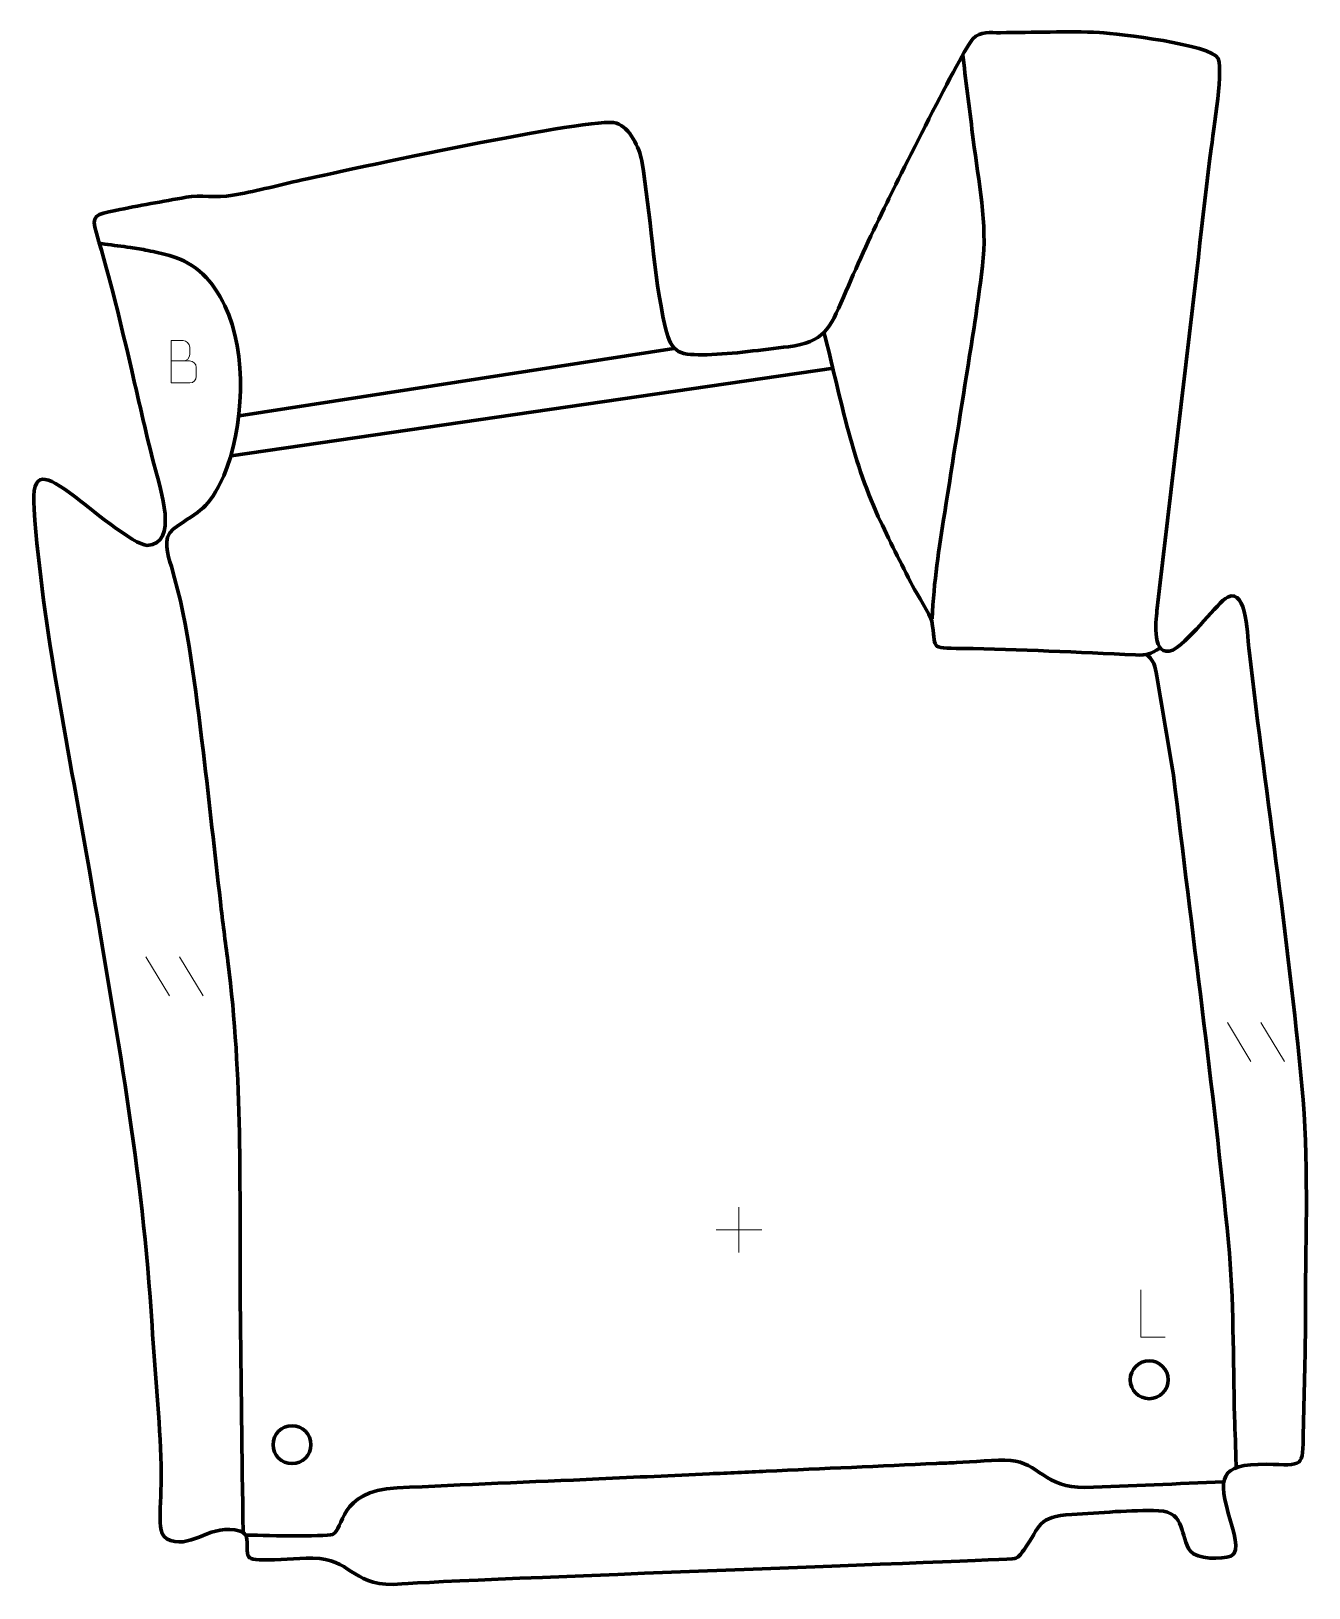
# Model space of a CAD drawing. Header units: millimetres. Extents: x -584 to 90, y 51 to 872.
import ezdxf

# ---------------------------------------------------------------- set-up
doc = ezdxf.new("R2010")
doc.units = ezdxf.units.MM
doc.header["$MEASUREMENT"] = 0
doc.layers.add('layer 2', color=7, linetype='Continuous')
doc.layers.add('layer 3', color=7, linetype='Continuous')

msp = doc.modelspace()

# ---------------------------------------------------------------- linework, layer by layer
at = {"layer": 'layer 2', "color": 142, "lineweight": 200}
for centre in [(5.5142, 160.8507), (-446.6581, 126.587)]:
    msp.add_ellipse(centre, major_axis=(0, 10), ratio=1, dxfattribs=at)
at = {"layer": 'layer 2', "color": 140, "lineweight": 158}
for points, knots in [([(-109.0491, 562.326), (-108.0285, 582.432), (-105.4488, 598.6687), (-102.3631, 618.4139), (-102.3631, 618.4139), (-98.0506, 646.0094), (-93.6205, 673.5866), (-89.2164, 701.1676), (-89.2164, 701.1676), (-86.7017, 716.9204), (-84.3539, 732.6534), (-82.4177, 748.4896), (-82.4177, 748.4896), (-79.7067, 770.8552), (-84.5337, 793.0273), (-87.3042, 815.15), (-87.3042, 815.15), (-89.1046, 829.5263), (-90.8872, 843.9047), (-92.6905, 858.2806), (-92.6905, 858.2806), (-92.6905, 858.2806), (-92.8774, 859.7676), (-92.8774, 859.7676)], [0, 0, 0, 0, 0.14285714, 0.14285714, 0.14285714, 0.14285714, 0.28571429, 0.28571429, 0.28571429, 0.28571429, 0.42857143, 0.42857143, 0.42857143, 0.42857143, 0.57142857, 0.57142857, 0.57142857, 0.57142857, 0.71428571, 0.71428571, 0.71428571, 0.71428571, 1, 1, 1, 1]), ([(-472.5219, 80.5514), (-472.9968, 120.5938), (-473.4717, 160.6361), (-473.9466, 200.6785), (-473.9466, 200.6785), (-474.4747, 262.5258), (-472.559, 319.8036), (-480.5093, 381.6405), (-480.5093, 381.6405), (-481.8511, 392.0769), (-483.2239, 402.4984), (-484.4408, 412.9511), (-484.4408, 412.9511), (-487.4104, 439.163), (-490.3842, 465.3744), (-493.3551, 491.5861), (-493.3551, 491.5861), (-493.3551, 491.5861), (-493.5233, 493.0698), (-493.5233, 493.0698), (-493.5233, 493.0698), (-497.9696, 526.3825), (-500.6566, 557.3606), (-510.3302, 589.8763), (-510.3302, 589.8763), (-512.1686, 596.0556), (-515.3252, 604.8971), (-509.3139, 609.6829), (-509.3139, 609.6829), (-494.5016, 620.2341), (-491.1445, 619.5326), (-482.7238, 637.7433), (-482.7238, 637.7433), (-472.0232, 662.3843), (-470.0446, 702.9298), (-482.0732, 727.3923), (-482.0732, 727.3923), (-488.6113, 740.6888), (-496.8418, 749.8286), (-511.3316, 753.9598), (-511.3316, 753.9598), (-515.0988, 755.0338), (-518.9638, 755.8241), (-522.7961, 756.6305), (-522.7961, 756.6305), (-525.835, 757.2756), (-528.8081, 757.781), (-531.8793, 758.237), (-531.8793, 758.237), (-536.4078, 758.8476), (-540.9414, 759.4241), (-545.4711, 760.0268), (-545.4711, 760.0268), (-545.4711, 760.0268), (-548.4905, 760.4315), (-548.4905, 760.4315)], [0, 0, 0, 0, 0.06666667, 0.06666667, 0.06666667, 0.06666667, 0.13333333, 0.13333333, 0.13333333, 0.13333333, 0.2, 0.2, 0.2, 0.2, 0.26666667, 0.26666667, 0.26666667, 0.26666667, 0.33333333, 0.33333333, 0.33333333, 0.33333333, 0.4, 0.4, 0.4, 0.4, 0.46666667, 0.46666667, 0.46666667, 0.46666667, 0.53333333, 0.53333333, 0.53333333, 0.53333333, 0.6, 0.6, 0.6, 0.6, 0.66666667, 0.66666667, 0.66666667, 0.66666667, 0.73333333, 0.73333333, 0.73333333, 0.73333333, 0.8, 0.8, 0.8, 0.8, 0.86666667, 0.86666667, 0.86666667, 0.86666667, 1, 1, 1, 1]), ([(-166.0731, 713.4737), (-157.6329, 680.7926), (-151.6872, 646.9967), (-137.3847, 616.2034), (-137.3847, 616.2034), (-131.8134, 604.2083), (-125.3641, 591.4339), (-119.2785, 579.6529), (-119.2785, 579.6529), (-117.1456, 575.5949), (-109.8207, 564.256), (-109.2033, 560.9917), (-109.2033, 560.9917), (-106.494, 546.6653), (-111.5534, 546.8978), (-93.1066, 546.6911), (-93.1066, 546.6911), (-62.939, 546.3148), (-31.8595, 544.5837), (-1.6415, 543.2858), (-1.6415, 543.2858), (5.0713, 542.9975), (5.4909, 543.5855), (11.3535, 546.9782)], [0, 0, 0, 0, 0.14285714, 0.14285714, 0.14285714, 0.14285714, 0.28571429, 0.28571429, 0.28571429, 0.28571429, 0.42857143, 0.42857143, 0.42857143, 0.42857143, 0.57142857, 0.57142857, 0.57142857, 0.57142857, 0.71428571, 0.71428571, 0.71428571, 0.71428571, 1, 1, 1, 1]), ([(4.5896, 543.1437), (8.9333, 539.042), (8.8856, 535.8818), (9.8757, 529.9496), (9.8757, 529.9496), (12.6692, 513.2128), (15.4954, 496.5021), (18.3474, 479.7751), (18.3474, 479.7751), (28.0273, 397.7005), (39.2715, 315.4532), (47.3261, 233.2361), (47.3261, 233.2361), (50.2519, 203.371), (49.6231, 171.7031), (50.5599, 141.5289), (50.5599, 141.5289), (50.8243, 133.0129), (51.0885, 124.4969), (51.3531, 115.9809), (51.3531, 115.9809), (51.3531, 115.9809), (51.3998, 114.4782), (51.3998, 114.4782)], [0, 0, 0, 0, 0.14285714, 0.14285714, 0.14285714, 0.14285714, 0.28571429, 0.28571429, 0.28571429, 0.28571429, 0.42857143, 0.42857143, 0.42857143, 0.42857143, 0.57142857, 0.57142857, 0.57142857, 0.57142857, 0.71428571, 0.71428571, 0.71428571, 0.71428571, 1, 1, 1, 1]), ([(44.8909, 107.0183), (20.5176, 106.0626), (-4.1911, 104.6529), (-28.5303, 104.087), (-28.5303, 104.087), (-49.0878, 103.6089), (-53.4567, 117.3522), (-67.5001, 118.2635), (-67.5001, 118.2635), (-75.2247, 118.7648), (-87.8477, 117.5301), (-96.1564, 117.1626), (-96.1564, 117.1626), (-99.652, 117.008), (-103.1475, 116.8558), (-106.6429, 116.6973), (-106.6429, 116.6973), (-136.5959, 115.3277), (-166.5488, 113.9581), (-196.5018, 112.5884), (-196.5018, 112.5884), (-206.4861, 112.1319), (-216.4705, 111.6754), (-226.4548, 111.2188), (-226.4548, 111.2188), (-245.9242, 110.3286), (-265.3936, 109.4383), (-284.8631, 108.5481), (-284.8631, 108.5481), (-320.3352, 106.933), (-355.8197, 105.5636), (-391.2837, 103.7797), (-391.2837, 103.7797), (-422.8597, 102.1914), (-418.9924, 81.8275), (-425.3519, 79.2936), (-425.3519, 79.2936), (-428.9727, 77.851), (-464.8277, 78.7635), (-471.2398, 78.9155)], [0, 0, 0, 0, 0.09090909, 0.09090909, 0.09090909, 0.09090909, 0.18181818, 0.18181818, 0.18181818, 0.18181818, 0.27272727, 0.27272727, 0.27272727, 0.27272727, 0.36363636, 0.36363636, 0.36363636, 0.36363636, 0.45454545, 0.45454545, 0.45454545, 0.45454545, 0.54545455, 0.54545455, 0.54545455, 0.54545455, 0.63636364, 0.63636364, 0.63636364, 0.63636364, 0.72727273, 0.72727273, 0.72727273, 0.72727273, 0.81818182, 0.81818182, 0.81818182, 0.81818182, 1, 1, 1, 1])]:
    msp.add_open_spline(points, degree=3, knots=knots, dxfattribs=at)
for points in [[(-474.5326, 669.3253), (-474.5326, 669.3253), (-245.2776, 704.8686), (-245.2776, 704.8686)], [(-478.7544, 648.3046), (-478.7544, 648.3046), (-161.0935, 694.5273), (-161.0935, 694.5273)]]:
    msp.add_open_spline(points, degree=3, dxfattribs=at)
at = {"layer": 'layer 3', "color": 242, "lineweight": 158}
msp.add_open_spline([(-275.5805, 823.8448), (-268.5197, 821.6466), (-263.3721, 810.6955), (-262.2048, 803.9584), (-262.2048, 803.9584), (-257.2164, 775.1682), (-256.3205, 745.2955), (-249.832, 716.3739), (-249.832, 716.3739), (-246.5305, 701.6581), (-241.5506, 701.4421), (-227.7114, 701.6637), (-227.7114, 701.6637), (-214.1076, 701.9848), (-198.4728, 704.3194), (-184.7375, 705.867), (-184.7375, 705.867), (-166.1193, 708.386), (-162.9712, 715.2022), (-155.8068, 731.9418), (-155.8068, 731.9418), (-148.8467, 748.2041), (-142.1131, 763.068), (-134.311, 778.9584), (-134.311, 778.9584), (-127.9872, 791.8059), (-93.1805, 862.1515), (-87.4453, 868.3799), (-87.4453, 868.3799), (-83.3934, 872.3461), (-78.4957, 871.5002), (-72.899, 871.5397), (-72.899, 871.5397), (-56.0057, 871.6616), (-37.4931, 872.369), (-20.7738, 871.6493), (-20.7738, 871.6493), (-10.6243, 870.9342), (37.787, 865.4925), (41.9279, 857.8763), (41.9279, 857.8763), (44.6332, 849.5897), (38.8371, 816.5666), (37.5341, 805.4177), (37.5341, 805.4177), (28.2233, 725.7686), (18.9127, 646.1163), (9.5939, 566.4685), (9.5939, 566.4685), (8.9528, 560.989), (6.8904, 541.3548), (17.9282, 545.8133), (17.9282, 545.8133), (29.0575, 552.6062), (40.9606, 570.6593), (46.9331, 573.7376), (46.9331, 573.7376), (57.2317, 579.0455), (57.5538, 550.8715), (58.1506, 545.5701), (58.1506, 545.5701), (67.4836, 466.6617), (79.7383, 387.6122), (86.6825, 308.5014), (86.6825, 308.5014), (89.7253, 270.4592), (87.8008, 230.146), (87.91, 191.7742), (87.91, 191.7742), (87.9464, 172.0558), (87.0391, 152.7081), (86.8052, 133.1026), (86.8052, 133.1026), (86.6108, 114.3367), (86.9894, 115.7492), (67.3855, 116.2424), (67.3855, 116.2424), (42.0966, 116.4909), (41.6641, 109.4881), (48.3426, 86.3297), (48.3426, 86.3297), (49.4765, 82.3977), (54.0134, 69.9345), (48.6329, 67.8296), (48.6329, 67.8296), (44.0681, 66.0438), (30.4558, 66.0494), (27.2841, 70.3465), (27.2841, 70.3465), (21.5341, 78.1367), (25.1146, 90.9297), (10.4926, 91.7513), (10.4926, 91.7513), (-4.0441, 92.2795), (-20.4822, 90.5433), (-35.2431, 89.8267), (-35.2431, 89.8267), (-53.8087, 88.4156), (-51.3972, 84.1025), (-60.6539, 71.0226), (-60.6539, 71.0226), (-62.2633, 68.7485), (-63.6817, 66.8732), (-65.52, 66.5193), (-65.52, 66.5193), (-69.6906, 65.7163), (-359.6202, 55.4788), (-388.8101, 53.1056), (-388.8101, 53.1056), (-414.0468, 51.0538), (-414.7459, 64.7921), (-431.9833, 66.5723), (-431.9833, 66.5723), (-442.1643, 67.1472), (-449.6986, 65.8016), (-459.5113, 65.8047), (-459.5113, 65.8047), (-466.7186, 65.8069), (-469.0924, 65.9607), (-469.9088, 68.2376), (-469.9088, 68.2376), (-470.9148, 71.0435), (-469.5049, 76.2852), (-471.2398, 78.9155), (-471.2398, 78.9155), (-471.7791, 79.7331), (-472.6323, 80.4459), (-473.972, 80.9928), (-473.972, 80.9928), (-489.618, 85.4574), (-498.3574, 72.1831), (-510.7514, 75.9658), (-510.7514, 75.9658), (-516.832, 77.8217), (-516.2643, 84.3067), (-516.2047, 89.836), (-516.2047, 89.836), (-516.1094, 98.6851), (-515.4636, 106.5344), (-515.6734, 115.6058), (-515.6734, 115.6058), (-516.2993, 139.9092), (-519.0928, 164.9245), (-520.5238, 189.3802), (-520.5238, 189.3802), (-525.4514, 271.1649), (-539.6045, 347.014), (-553.1916, 427.4283), (-553.1916, 427.4283), (-563.7829, 490.0985), (-578.2501, 556.8747), (-582.7039, 620.1015), (-582.7039, 620.1015), (-584.2843, 642.536), (-576.2564, 637.5816), (-561.776, 627.2267), (-561.776, 627.2267), (-555.1335, 622.128), (-529.695, 600.9729), (-523.0776, 601.0811), (-523.0776, 601.0811), (-506.1585, 601.3578), (-516.3415, 631.8349), (-518.7333, 640.8974), (-518.7333, 640.8974), (-523.2962, 658.1861), (-527.0902, 675.8243), (-531.2069, 693.2495), (-531.2069, 693.2495), (-536.8744, 717.6315), (-542.4965, 741.7882), (-549.8679, 765.7355), (-549.8679, 765.7355), (-552.8743, 775.4435), (-549.9558, 775.6339), (-539.8456, 777.7487), (-539.8456, 777.7487), (-527.5654, 780.3175), (-514.8636, 782.487), (-502.4952, 784.7221), (-502.4952, 784.7221), (-494.8758, 786.0568), (-486.8049, 784.2286), (-477.8523, 785.7485), (-477.8523, 785.7485), (-467.277, 787.5438), (-454.755, 790.8424), (-444.0635, 793.2487), (-444.0635, 793.2487), (-417.0962, 799.318), (-287.3259, 827.5014), (-275.5805, 823.8448)], degree=3, knots=[0, 0, 0, 0, 0.02040816, 0.02040816, 0.02040816, 0.02040816, 0.04081633, 0.04081633, 0.04081633, 0.04081633, 0.06122449, 0.06122449, 0.06122449, 0.06122449, 0.08163265, 0.08163265, 0.08163265, 0.08163265, 0.10204082, 0.10204082, 0.10204082, 0.10204082, 0.12244898, 0.12244898, 0.12244898, 0.12244898, 0.14285714, 0.14285714, 0.14285714, 0.14285714, 0.16326531, 0.16326531, 0.16326531, 0.16326531, 0.18367347, 0.18367347, 0.18367347, 0.18367347, 0.20408163, 0.20408163, 0.20408163, 0.20408163, 0.2244898, 0.2244898, 0.2244898, 0.2244898, 0.24489796, 0.24489796, 0.24489796, 0.24489796, 0.26530612, 0.26530612, 0.26530612, 0.26530612, 0.28571429, 0.28571429, 0.28571429, 0.28571429, 0.30612245, 0.30612245, 0.30612245, 0.30612245, 0.32653061, 0.32653061, 0.32653061, 0.32653061, 0.34693878, 0.34693878, 0.34693878, 0.34693878, 0.36734694, 0.36734694, 0.36734694, 0.36734694, 0.3877551, 0.3877551, 0.3877551, 0.3877551, 0.40816327, 0.40816327, 0.40816327, 0.40816327, 0.42857143, 0.42857143, 0.42857143, 0.42857143, 0.44897959, 0.44897959, 0.44897959, 0.44897959, 0.46938776, 0.46938776, 0.46938776, 0.46938776, 0.48979592, 0.48979592, 0.48979592, 0.48979592, 0.51020408, 0.51020408, 0.51020408, 0.51020408, 0.53061224, 0.53061224, 0.53061224, 0.53061224, 0.55102041, 0.55102041, 0.55102041, 0.55102041, 0.57142857, 0.57142857, 0.57142857, 0.57142857, 0.59183673, 0.59183673, 0.59183673, 0.59183673, 0.6122449, 0.6122449, 0.6122449, 0.6122449, 0.63265306, 0.63265306, 0.63265306, 0.63265306, 0.65306122, 0.65306122, 0.65306122, 0.65306122, 0.67346939, 0.67346939, 0.67346939, 0.67346939, 0.69387755, 0.69387755, 0.69387755, 0.69387755, 0.71428571, 0.71428571, 0.71428571, 0.71428571, 0.73469388, 0.73469388, 0.73469388, 0.73469388, 0.75510204, 0.75510204, 0.75510204, 0.75510204, 0.7755102, 0.7755102, 0.7755102, 0.7755102, 0.79591837, 0.79591837, 0.79591837, 0.79591837, 0.81632653, 0.81632653, 0.81632653, 0.81632653, 0.83673469, 0.83673469, 0.83673469, 0.83673469, 0.85714286, 0.85714286, 0.85714286, 0.85714286, 0.87755102, 0.87755102, 0.87755102, 0.87755102, 0.89795918, 0.89795918, 0.89795918, 0.89795918, 0.91836735, 0.91836735, 0.91836735, 0.91836735, 0.93877551, 0.93877551, 0.93877551, 0.93877551, 0.95918367, 0.95918367, 0.95918367, 0.95918367, 1, 1, 1, 1], dxfattribs=at)
at = {"layer": 'layer 3', "color": 250, "lineweight": 9}
for points, knots in [([(-510.4635, 698.341), (-507.2045, 698.3414), (-503.9451, 698.3414), (-500.6854, 698.341), (-500.6854, 698.341), (-498.9161, 698.3255), (-497.1932, 696.7705), (-497.1932, 694.9347), (-497.1932, 694.9347), (-497.1935, 693.9239), (-497.1935, 691.1926), (-497.1932, 690.1815), (-497.1932, 690.1815), (-497.1773, 688.5174), (-498.5586, 686.7136), (-500.638, 686.7288), (-500.638, 686.7288), (-503.898, 686.7291), (-507.1577, 686.7291), (-510.417, 686.7288), (-510.417, 686.7288), (-510.417, 694.1792), (-510.417, 701.6293), (-510.417, 709.0791), (-510.417, 709.0791), (-508.2909, 709.0791), (-506.1645, 709.0791), (-504.038, 709.0791), (-504.038, 709.0791), (-502.5325, 709.0949), (-500.6545, 707.3837), (-500.6386, 705.626), (-500.6386, 705.626), (-500.639, 703.7754), (-500.639, 703.6447), (-500.6386, 701.7938), (-500.6386, 701.7938), (-500.6232, 699.9432), (-502.2841, 698.3255), (-504.0845, 698.341)], [0, 0, 0, 0, 0.09090909, 0.09090909, 0.09090909, 0.09090909, 0.18181818, 0.18181818, 0.18181818, 0.18181818, 0.27272727, 0.27272727, 0.27272727, 0.27272727, 0.36363636, 0.36363636, 0.36363636, 0.36363636, 0.45454545, 0.45454545, 0.45454545, 0.45454545, 0.54545455, 0.54545455, 0.54545455, 0.54545455, 0.63636364, 0.63636364, 0.63636364, 0.63636364, 0.72727273, 0.72727273, 0.72727273, 0.72727273, 0.81818182, 0.81818182, 0.81818182, 0.81818182, 1, 1, 1, 1]), ([(14.0101, 183.3606), (14.0101, 183.3606), (1.061, 183.3606), (1.061, 183.3606), (1.061, 183.3606), (1.061, 183.3606), (1.061, 208.3142), (1.061, 208.3142)], [0, 0, 0, 0, 0.33333333, 0.33333333, 0.33333333, 0.33333333, 1, 1, 1, 1])]:
    msp.add_open_spline(points, degree=3, knots=knots, dxfattribs=at)
for points in [[(-523.7046, 383.9096), (-523.7046, 383.9096), (-511.3403, 363.3653), (-511.3403, 363.3653)], [(-505.9747, 383.9096), (-505.9747, 383.9096), (-493.6104, 363.3653), (-493.6104, 363.3653)], [(46.7347, 349.2491), (46.7347, 349.2491), (59.099, 328.7048), (59.099, 328.7048)], [(64.4646, 349.2491), (64.4646, 349.2491), (76.8289, 328.7048), (76.8289, 328.7048)], [(-210.8917, 251.9089), (-210.8917, 251.9089), (-210.8917, 227.931), (-210.8917, 227.931)], [(-222.8806, 239.9199), (-222.8806, 239.9199), (-198.9027, 239.9199), (-198.9027, 239.9199)]]:
    msp.add_open_spline(points, degree=3, dxfattribs=at)

doc.saveas('drawing.dxf')
